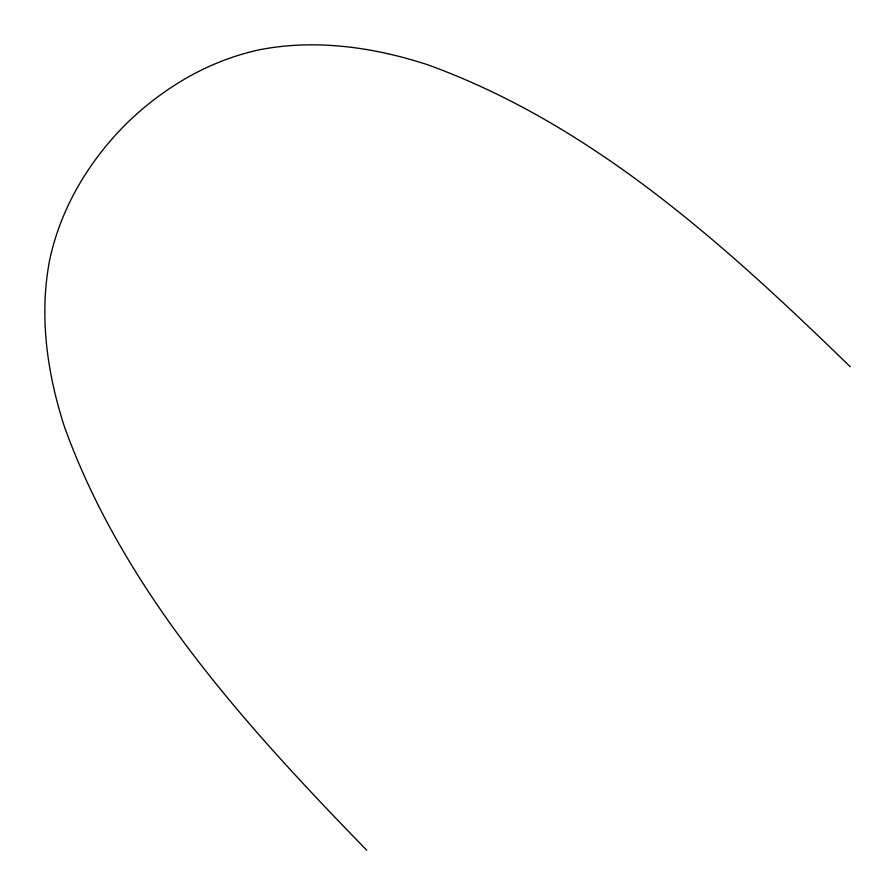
<?xml version="1.0" encoding="UTF-8"?>
<svg xmlns="http://www.w3.org/2000/svg" width="895" height="895" viewBox="0 0 895 895"><rect width="100%" height="100%" fill="white"/><g stroke="black" fill="none" stroke-linecap="round" stroke-linejoin="round"><path stroke-width="1.34" d="M850.25 366.76C726.08 246.024 592.747 124.427 427.195 64.585C373.819 47.234 316.629 39 260.993 49.471C209.184 60.233 162.431 88.012 125.02 125.02C88.012 162.431 60.233 209.184 49.471 260.993C39 316.629 47.234 373.819 64.585 427.195C124.427 592.747 246.024 726.08 366.76 850.25"/></g></svg>
